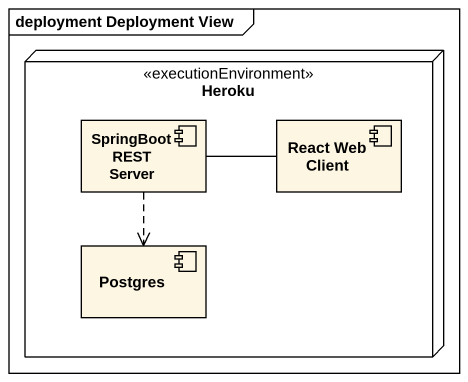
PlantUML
@startuml
mainframe deployment Deployment View
node Heroku <<executionEnvironment>> {
  component "SpringBoot REST Server" as SpringBoot_REST_Server
  component "React Web Client" as React_Web_Client
  component Postgres
}
SpringBoot_REST_Server -right- React_Web_Client
SpringBoot_REST_Server ..> Postgres
@enduml
